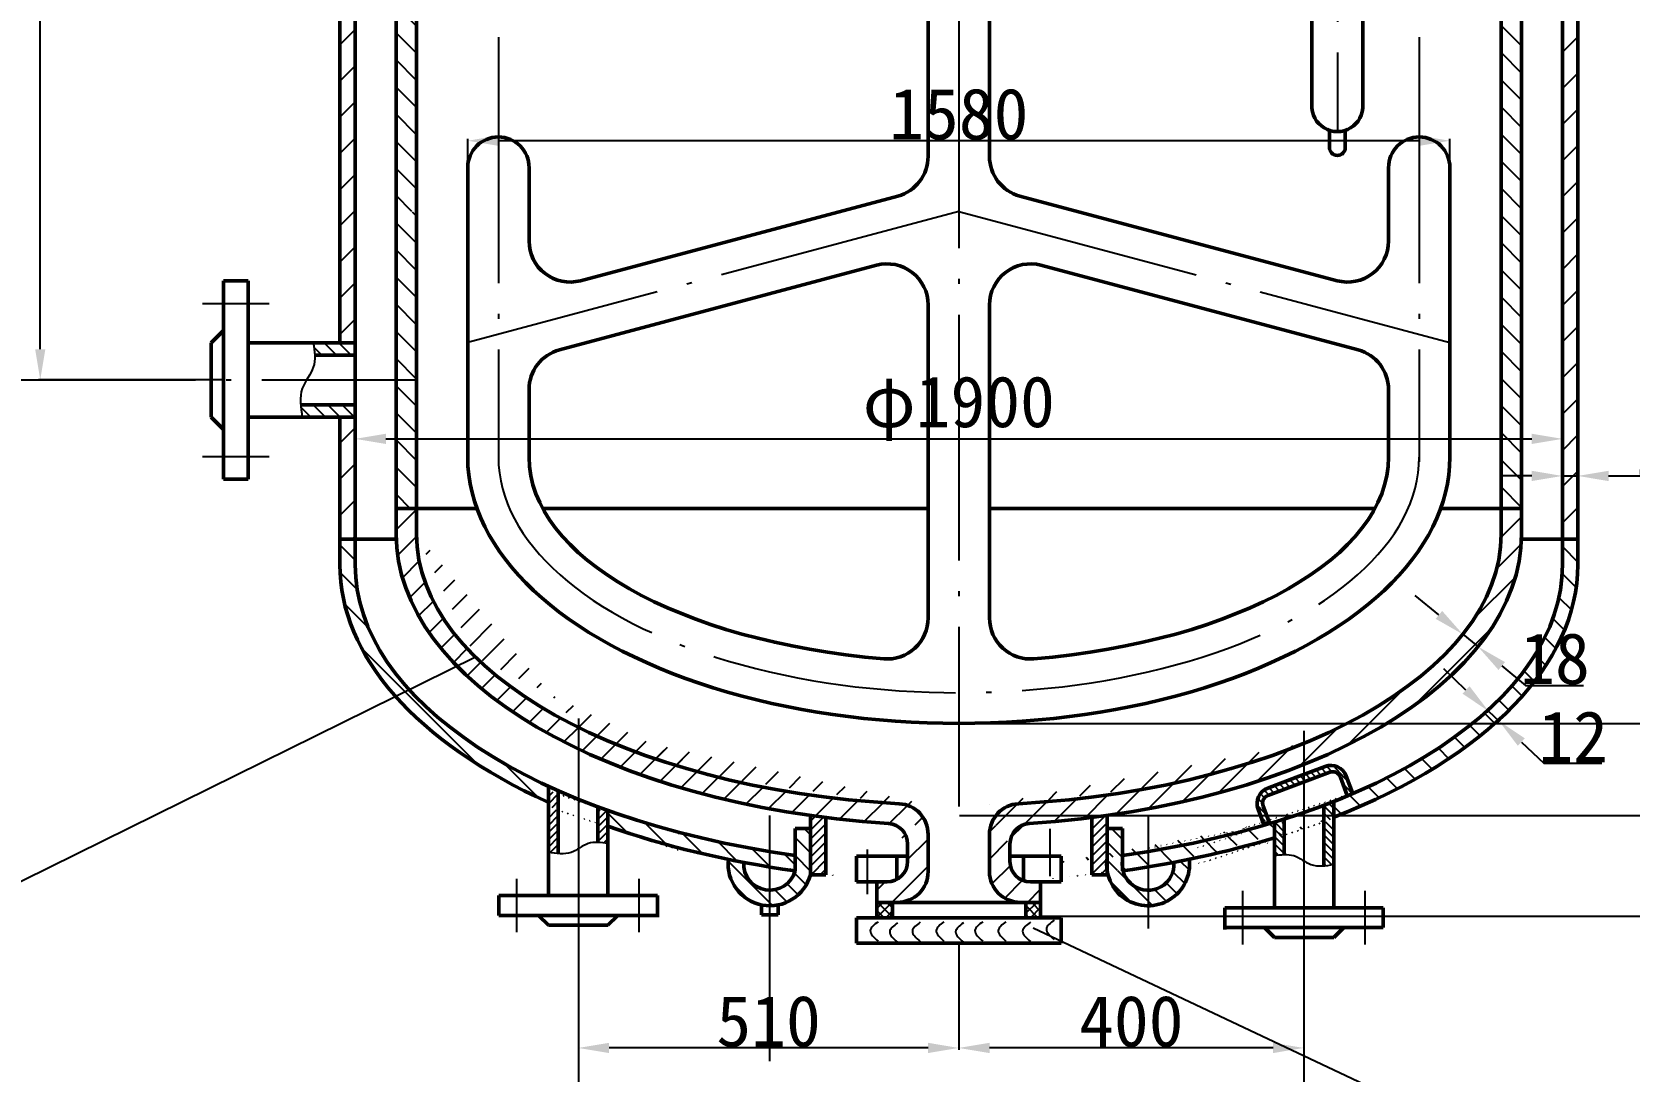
# Model space of a CAD drawing. Extents: x 388 to 3687, y 0 to 977.
# Drawn here: x 2668.6 to 2824.7, y 477.1 to 578.6 of the extents above; entities that cross this region are included whole.
import ezdxf

# ---------------------------------------------------------------- set-up
doc = ezdxf.new("R2010")
doc.units = 0
doc.header["$MEASUREMENT"] = 0
doc.linetypes.add('ACAD_ISO04W100', pattern=[30.5, 24, -3, 0.5, -3])
doc.layers.get('0').update_dxf_attribs({"linetype": 'CONTINUOUS'})
doc.layers.get('DEFPOINTS').update_dxf_attribs({"linetype": 'CONTINUOUS'})
doc.layers.add('2', color=6, linetype='ACAD_ISO04W100')
doc.layers.add('图层1', color=1, linetype='CONTINUOUS', lineweight=50)
doc.styles.get("Standard").update_dxf_attribs({"font": 'SIMFANG.TTF'})
doc.dimstyles.get("Standard").update_dxf_attribs({"dimtxt": 0.18, "dimasz": 0.18, "dimexe": 0.18, "dimexo": 0.0625, "dimgap": 0.09, "dimtad": 0, "dimtih": 1, "dimtoh": 1, "dimdec": 4, "dimzin": 0, "dimdsep": 46, "dimtxsty": 'Standard', "dimcen": 0.09, "dimadec": 0, "dimazin": 0, "dimtfac": 1, "dimtdec": 4, "dimtofl": 0, "dimtmove": 0, "dimatfit": 3, "dimfxl": 0, "dimtolj": 1, "dimtzin": 0, "dimarcsym": 0})
pattern_1 = [(45, (0, -29), (-0.44194174, 0.44194174), [])]
pattern_2 = [(135, (0, -29), (-0.8838835, -0.8838835), [])]
pattern_3 = [(45, (0, -29), (-1.3258252, 1.3258252), [])]
pattern_4 = [(135, (0, -29), (-1.3258252, -1.3258252), [])]

# ---------------------------------------------------------------- blocks, each defined once
blk = doc.blocks.new('*D16')
at = {"color": 0, "linetype": 'ByBlock'}
for p, q in [((2831.01, 511.1), (2831.01, 516.09)), ((2831.01, 516.09), (2847.99, 516.09)), ((2759.25, 511.1), (2831.19, 511.1)), ((2831.01, 505.12), (2831.01, 508.1)), ((2759.25, 502.12), (2831.19, 502.12))]:
    blk.add_line(p, q, dxfattribs=at)
for points in [[(2830.51, 508.1), (2831.51, 508.1), (2831.01, 511.1)], [(2830.51, 505.12), (2831.51, 505.12), (2831.01, 502.12)]]:
    blk.add_solid(points, dxfattribs=at)
at = {"layer": 'DEFPOINTS', "color": 0, "linetype": 'ByBlock'}
for p in [(2759.19, 511.1), (2759.19, 502.12), (2831.01, 502.12)]:
    blk.add_point(p, dxfattribs=at)
at = {"color": 0, "linetype": 'ByBlock', "insert": (2839.55, 518.68), "char_height": 5, "attachment_point": 5}
blk.add_mtext('\\A1;～130', dxfattribs=at)
blk = doc.blocks.new('*D17')
at = {"color": 0, "linetype": 'ByBlock'}
for p, q in [((2816.75, 651.1), (2857.36, 651.1)), ((2857.18, 505.1), (2857.18, 648.1)), ((2759.31, 502.1), (2857.36, 502.1))]:
    blk.add_line(p, q, dxfattribs=at)
for points in [[(2856.68, 648.1), (2857.68, 648.1), (2857.18, 651.1)], [(2856.68, 505.1), (2857.68, 505.1), (2857.18, 502.1)]]:
    blk.add_solid(points, dxfattribs=at)
at = {"layer": 'DEFPOINTS', "color": 0, "linetype": 'ByBlock'}
for p in [(2816.69, 651.1), (2857.18, 651.1), (2759.25, 502.1)]:
    blk.add_point(p, dxfattribs=at)
at = {"color": 0, "linetype": 'ByBlock', "insert": (2854.59, 576.6), "char_height": 5, "attachment_point": 5, "rotation": 90}
blk.add_mtext('\\A1;2410', dxfattribs=at)
blk = doc.blocks.new('*D18')
at = {"color": 0, "linetype": 'ByBlock'}
for p, q in [((2759.25, 785.22), (2869.48, 785.22)), ((2869.3, 495.28), (2869.3, 782.22)), ((2767.25, 492.28), (2869.48, 492.28))]:
    blk.add_line(p, q, dxfattribs=at)
for points in [[(2868.8, 782.22), (2869.8, 782.22), (2869.3, 785.22)], [(2868.8, 495.28), (2869.8, 495.28), (2869.3, 492.28)]]:
    blk.add_solid(points, dxfattribs=at)
at = {"layer": 'DEFPOINTS', "color": 0, "linetype": 'ByBlock'}
for p in [(2759.19, 785.22), (2869.3, 785.22), (2767.19, 492.28)]:
    blk.add_point(p, dxfattribs=at)
at = {"color": 0, "linetype": 'ByBlock', "insert": (2866.71, 655.73), "char_height": 5, "attachment_point": 5, "rotation": 90}
blk.add_mtext('\\A1;～4665', dxfattribs=at)
blk = doc.blocks.new('*D19')
at = {"color": 0, "linetype": 'ByBlock'}
for p, q in [((2759.19, 518.56), (2759.19, 508.22)), ((2792.91, 519.13), (2792.91, 508.22)), ((2789.91, 508.4), (2762.19, 508.4))]:
    blk.add_line(p, q, dxfattribs=at)
for points in [[(2762.19, 508.9), (2762.19, 507.9), (2759.19, 508.4)], [(2789.91, 508.9), (2789.91, 507.9), (2792.91, 508.4)]]:
    blk.add_solid(points, dxfattribs=at)
at = {"layer": 'DEFPOINTS', "color": 0, "linetype": 'ByBlock'}
for p in [(2759.19, 518.62), (2792.91, 519.19), (2759.19, 508.4)]:
    blk.add_point(p, dxfattribs=at)
at = {"color": 0, "linetype": 'ByBlock', "insert": (2776.05, 510.99), "char_height": 5, "attachment_point": 5}
blk.add_mtext('\\A1;400', dxfattribs=at)
blk = doc.blocks.new('*D20')
at = {"color": 0, "linetype": 'ByBlock'}
for p, q in [((2722.01, 520.32), (2722.01, 508.22)), ((2759.19, 518.5), (2759.19, 508.22)), ((2756.19, 508.4), (2725.01, 508.4))]:
    blk.add_line(p, q, dxfattribs=at)
for points in [[(2725.01, 508.9), (2725.01, 507.9), (2722.01, 508.4)], [(2756.19, 508.9), (2756.19, 507.9), (2759.19, 508.4)]]:
    blk.add_solid(points, dxfattribs=at)
at = {"layer": 'DEFPOINTS', "color": 0, "linetype": 'ByBlock'}
for p in [(2722.01, 520.38), (2759.19, 518.56), (2722.01, 508.4)]:
    blk.add_point(p, dxfattribs=at)
at = {"color": 0, "linetype": 'ByBlock', "insert": (2740.6, 510.99), "char_height": 5, "attachment_point": 5}
blk.add_mtext('\\A1;510', dxfattribs=at)
blk = doc.blocks.new('*D26')
at = {"color": 0, "linetype": 'ByBlock'}
for p, q in [((2711.19, 594.44), (2711.19, 597.19)), ((2804.19, 597.01), (2714.19, 597.01)), ((2807.19, 594.44), (2807.19, 597.19))]:
    blk.add_line(p, q, dxfattribs=at)
for points in [[(2714.19, 597.51), (2714.19, 596.51), (2711.19, 597.01)], [(2804.19, 597.51), (2804.19, 596.51), (2807.19, 597.01)]]:
    blk.add_solid(points, dxfattribs=at)
at = {"layer": 'DEFPOINTS', "color": 0, "linetype": 'ByBlock'}
for p in [(2711.19, 597.01), (2711.19, 594.38), (2807.19, 594.38)]:
    blk.add_point(p, dxfattribs=at)
at = {"color": 0, "linetype": 'ByBlock', "insert": (2759.19, 599.6), "char_height": 5, "attachment_point": 5}
blk.add_mtext('\\A1;1580', dxfattribs=at)
blk = doc.blocks.new('*D27')
at = {"color": 0, "linetype": 'ByBlock'}
for p, q in [((2700.19, 558.16), (2700.19, 568.07)), ((2703.19, 567.89), (2815.19, 567.89)), ((2818.19, 558.16), (2818.19, 568.07))]:
    blk.add_line(p, q, dxfattribs=at)
for points in [[(2703.19, 568.39), (2703.19, 567.39), (2700.19, 567.89)], [(2815.19, 568.39), (2815.19, 567.39), (2818.19, 567.89)]]:
    blk.add_solid(points, dxfattribs=at)
at = {"layer": 'DEFPOINTS', "color": 0, "linetype": 'ByBlock'}
for p in [(2818.19, 567.89), (2700.19, 558.1), (2818.19, 558.1)]:
    blk.add_point(p, dxfattribs=at)
at = {"color": 0, "linetype": 'ByBlock', "insert": (2759.19, 570.85), "char_height": 5, "attachment_point": 5}
blk.add_mtext('\\A1;φ1900', dxfattribs=at)
blk = doc.blocks.new('*D28')
at = {"color": 0, "linetype": 'ByBlock'}
for p, q in [((2815.19, 564.27), (2812.19, 564.27)), ((2818.19, 558.16), (2818.19, 564.45)), ((2818.19, 564.27), (2819.69, 564.27)), ((2819.69, 558.16), (2819.69, 564.45)), ((2822.69, 564.27), (2831.68, 564.27))]:
    blk.add_line(p, q, dxfattribs=at)
for points in [[(2815.19, 564.77), (2815.19, 563.77), (2818.19, 564.27)], [(2822.69, 564.77), (2822.69, 563.77), (2819.69, 564.27)]]:
    blk.add_solid(points, dxfattribs=at)
at = {"layer": 'DEFPOINTS', "color": 0, "linetype": 'ByBlock'}
for p in [(2819.69, 564.27), (2818.19, 558.1), (2819.69, 558.1)]:
    blk.add_point(p, dxfattribs=at)
at = {"color": 0, "linetype": 'ByBlock', "insert": (2828.69, 566.86), "char_height": 5, "attachment_point": 5}
blk.add_mtext('\\A1;10', dxfattribs=at)
blk = doc.blocks.new('*D30')
at = {"color": 0, "linetype": 'ByBlock'}
for p, q in [((2806.12, 550.7), (2803.79, 552.59)), ((2808.42, 548.79), (2808.56, 548.95)), ((2808.44, 548.81), (2809.93, 547.6)), ((2809.91, 547.58), (2810.04, 547.74)), ((2812.26, 545.71), (2814.58, 543.81)), ((2814.58, 543.81), (2820.24, 543.81))]:
    blk.add_line(p, q, dxfattribs=at)
for points in [[(2806.43, 551.09), (2805.8, 550.31), (2808.44, 548.81)], [(2812.57, 546.09), (2811.94, 545.32), (2809.93, 547.6)]]:
    blk.add_solid(points, dxfattribs=at)
at = {"layer": 'DEFPOINTS', "color": 0, "linetype": 'ByBlock'}
for p in [(2808.38, 548.74), (2809.87, 547.53), (2809.93, 547.6)]:
    blk.add_point(p, dxfattribs=at)
at = {"color": 0, "linetype": 'ByBlock', "insert": (2817.46, 546.4), "char_height": 5, "attachment_point": 5}
blk.add_mtext('\\A1;18', dxfattribs=at)
blk = doc.blocks.new('*D31')
at = {"color": 0, "linetype": 'ByBlock'}
for p, q in [((2808.76, 543.36), (2806.58, 545.42)), ((2812.6, 543.06), (2810.82, 541.18)), ((2813.64, 542.08), (2811.86, 540.2)), ((2810.95, 541.31), (2811.99, 540.33)), ((2814.17, 538.27), (2816.36, 536.22)), ((2816.36, 536.22), (2822.04, 536.22))]:
    blk.add_line(p, q, dxfattribs=at)
for points in [[(2809.11, 543.73), (2808.42, 543), (2810.95, 541.31)], [(2814.51, 538.64), (2813.83, 537.91), (2811.99, 540.33)]]:
    blk.add_solid(points, dxfattribs=at)
at = {"layer": 'DEFPOINTS', "color": 0, "linetype": 'ByBlock'}
for p in [(2812.64, 543.1), (2813.68, 542.12), (2811.99, 540.33)]:
    blk.add_point(p, dxfattribs=at)
at = {"color": 0, "linetype": 'ByBlock', "insert": (2819.24, 538.81), "char_height": 5, "attachment_point": 5}
blk.add_mtext('\\A1;12', dxfattribs=at)
blk = doc.blocks.new('*D33')
at = {"color": 0, "linetype": 'ByBlock'}
for p, q in [((2701, 651.1), (2669.23, 651.1)), ((2669.41, 547.65), (2669.41, 648.1)), ((2687.26, 544.65), (2669.23, 544.65))]:
    blk.add_line(p, q, dxfattribs=at)
for points in [[(2668.91, 648.1), (2669.91, 648.1), (2669.41, 651.1)], [(2668.91, 547.65), (2669.91, 547.65), (2669.41, 544.65)]]:
    blk.add_solid(points, dxfattribs=at)
at = {"layer": 'DEFPOINTS', "color": 0, "linetype": 'ByBlock'}
for p in [(2669.41, 651.1), (2701.06, 651.1), (2687.32, 544.65)]:
    blk.add_point(p, dxfattribs=at)
at = {"color": 0, "linetype": 'ByBlock', "insert": (2666.82, 597.87), "char_height": 5, "attachment_point": 5, "rotation": 90}
blk.add_mtext('\\A1;1700', dxfattribs=at)

msp = doc.modelspace()

# ---------------------------------------------------------------- hatches: boundary and pattern name
h = msp.add_hatch()
h.set_pattern_fill('ANSI31', color=256, scale=15, angle=90, style=0)
h.paths.add_polyline_path([(2706.18964, 621.31661), (2704.18964, 620.94769), (2704.18964, 561.0958), (2706.18964, 561.0958)])
h = msp.add_hatch()
h.set_pattern_fill('ANSI31', color=256, scale=20, style=0)
h.paths.add_polyline_path([(2700.18964, 620.20983), (2698.68964, 619.93314), (2698.68964, 593.81468), (2700.18964, 593.81468)])
h.paths.add_polyline_path([(2700.18964, 586.50655), (2700.1391, 586.55708), (2698.68964, 586.55708), (2698.68964, 548.27534), (2700.18964, 548.27534)])
h = msp.add_hatch()
h.set_pattern_fill('ANSI31', color=256, scale=15, angle=90, style=0)
h.paths.add_polyline_path([(2814.18964, 606.18979), (2812.18964, 606.18979), (2812.18964, 561.0958), (2814.18964, 561.0958)])
h = msp.add_hatch()
h.set_pattern_fill('ANSI31', color=256, scale=20, style=0)
h.paths.add_polyline_path([(2819.68964, 606.18979), (2818.18964, 606.18979), (2818.18964, 558.0958), (2819.68964, 558.0958)])
h = msp.add_hatch()
h.set_pattern_fill('ANSI31', color=256, scale=15, angle=90, style=0)
h.paths.add_polyline_path([(2706.18964, 561.04466), (2704.18964, 561.04466), (2704.18964, 544.64654), (2706.18964, 544.64654)])
h = msp.add_hatch()
h.set_pattern_fill('ANSI31', color=256, scale=15, angle=90, style=0)
h.paths.add_polyline_path([(2814.18964, 561.39031), (2812.18964, 561.39031), (2812.18964, 532.0958), (2814.18964, 532.0958)])
h = msp.add_hatch()
h.set_pattern_fill('ANSI31', color=256, scale=20, style=0)
h.paths.add_polyline_path([(2819.68964, 558.68589), (2818.18964, 558.68589), (2818.18964, 529.0958), (2819.68964, 529.0958)])
h = msp.add_hatch()
h.set_pattern_fill('ANSI31', color=256, scale=15, angle=90, style=0)
h.paths.add_polyline_path([(2706.18964, 544.64654), (2704.18964, 544.64654), (2704.18964, 532.0958), (2706.18964, 532.0958)])
h = msp.add_hatch()
h.set_pattern_fill('ANSI31', color=256, scale=20, style=0)
h.paths.add_polyline_path([(2698.68964, 529.0958), (2700.18964, 529.0958), (2700.18964, 540.96721), (2700.1391, 541.01774), (2698.68964, 541.01774)])
h = msp.add_hatch()
h.set_pattern_fill('ANSI31', color=256, scale=15, style=0)
h.set_pattern_definition(pattern_3)
edge = h.paths.add_edge_path()
edge.add_ellipse((2759.18964, 529.5958), major_axis=(-53, 0), ratio=0.5, start_angle=26.9532334, end_angle=45.4472257, ccw=False)
edge.add_line((2711.94667, 517.58433), (2710.14678, 516.69528))
edge.add_ellipse((2759.18964, 529.5958), major_axis=(-55, 0), ratio=0.518181818, start_angle=26.9138381, end_angle=47.4639126)
edge.add_line((2722.00664, 508.59553), (2722.00664, 510.71178))
edge = h.paths.add_edge_path()
edge.add_line((2706.18964, 532.0958), (2704.18964, 532.0958))
edge.add_line((2704.18964, 532.0958), (2704.18964, 529.5958))
edge.add_ellipse((2759.18964, 529.5958), major_axis=(-55, 0), ratio=0.518181818, start_angle=0, end_angle=26.9138381)
edge.add_line((2710.14678, 516.69528), (2711.94667, 517.58433))
edge.add_ellipse((2759.18964, 529.5958), major_axis=(-53, 0), ratio=0.5, start_angle=0, end_angle=26.9532334, ccw=False)
edge.add_line((2706.18964, 529.5958), (2706.18964, 532.0958))
h = msp.add_hatch()
h.set_pattern_fill('ANSI31', color=256, scale=15, style=0)
h.set_pattern_definition(pattern_3)
edge = h.paths.add_edge_path()
edge.add_ellipse((2759.18964, 529.5958), major_axis=(-55, 0), ratio=0.518181818, start_angle=127.8167302, end_angle=180)
edge.add_line((2814.18964, 529.5958), (2814.18964, 532.0958))
edge.add_line((2814.18964, 532.0958), (2812.18964, 532.0958))
edge.add_line((2812.18964, 532.0958), (2812.18964, 529.5958))
edge.add_ellipse((2759.18964, 529.5958), major_axis=(-53, 0), ratio=0.5, start_angle=129.5146148, end_angle=180, ccw=False)
edge.add_line((2792.91221, 509.15205), (2792.91221, 507.08149))
h = msp.add_hatch()
h.set_pattern_fill('ANSI31', color=256, scale=15, angle=90, style=0)
h.set_pattern_definition(pattern_4)
edge = h.paths.add_edge_path()
edge.add_line((2819.68964, 526.5958), (2819.68964, 529.0958))
edge.add_line((2819.68964, 529.0958), (2818.18964, 529.0958))
edge.add_line((2818.18964, 529.0958), (2818.18964, 526.5958))
edge.add_ellipse((2759.18964, 526.5958), major_axis=(-59, 0), ratio=0.5, start_angle=128.4023394, end_angle=180, ccw=False)
edge.add_line((2795.83924, 503.4776), (2795.83924, 501.93117))
edge.add_ellipse((2759.18964, 526.5958), major_axis=(-60.5, 0), ratio=0.512396694, start_angle=127.2848921, end_angle=180)
edge = h.paths.add_edge_path()
edge.add_ellipse((2759.18964, 526.5958), major_axis=(-59, 0), ratio=0.5, start_angle=120.9984457, end_angle=121.5183521, ccw=False)
edge.add_ellipse((2759.18964, 526.5958), major_axis=(-59, 0), ratio=0.5, start_angle=120.3758911, end_angle=120.9984457, ccw=False)
edge.add_ellipse((2759.18964, 526.5958), major_axis=(-59, 0), ratio=0.5, start_angle=108.2738633, end_angle=120.3758911, ccw=False)
edge.add_line((2777.68964, 498.58353), (2777.68964, 497.08069))
edge.add_ellipse((2759.18964, 526.5958), major_axis=(-60.5, 0), ratio=0.512396694, start_angle=107.8054051, end_angle=110.3383031)
edge.add_ellipse((2759.18964, 526.5958), major_axis=(-60.5, 0), ratio=0.512396694, start_angle=110.3383031, end_angle=111.8549184)
edge.add_ellipse((2759.18964, 526.5958), major_axis=(-60.5, 0), ratio=0.512396694, start_angle=111.8549184, end_angle=120.6511989)
edge.add_line((2790.03316, 499.92691), (2790.03316, 501.44786))
h.paths.add_polyline_path([(2813.42483, 521.15233), (2821.51943, 521.15233), (2821.51943, 513.65233), (2813.42483, 513.65233)], flags=25)
h = msp.add_hatch()
h.set_pattern_fill('ANSI31', color=256, scale=15, style=0)
h.set_pattern_definition(pattern_3)
edge = h.paths.add_edge_path()
edge.add_arc((2753.18964, 500.26144), 3, 0, 86.830457)
edge.add_ellipse((2759.18964, 529.5958), major_axis=(-53, 0), ratio=0.5, start_angle=45.4472257, end_angle=83.6801949, ccw=False)
edge.add_line((2722.00664, 510.71178), (2722.00664, 508.59553))
edge.add_ellipse((2759.18964, 529.5958), major_axis=(-55, 0), ratio=0.518181818, start_angle=47.4639126, end_angle=82.8246963)
edge.add_arc((2752.18964, 499.32324), 2, 0, 86.2676165, ccw=False)
edge.add_line((2754.18964, 499.32324), (2754.18964, 497.62016))
edge.add_arc((2752.18964, 497.62016), 2, -90, 0, ccw=False)
edge.add_line((2752.18964, 495.62016), (2751.18964, 495.62016))
edge.add_line((2751.18964, 495.62016), (2751.18964, 493.62016))
edge.add_line((2751.18964, 493.62016), (2753.18964, 493.62016))
edge.add_arc((2753.18964, 496.62016), 3, 270, 360)
edge.add_line((2756.18964, 496.62016), (2756.18964, 500.26144))
edge = h.paths.add_edge_path()
edge.add_arc((2766.18964, 499.32324), 2, 93.7323835, 180, ccw=False)
edge.add_ellipse((2759.18964, 529.5958), major_axis=(-55, 0), ratio=0.518181818, start_angle=97.1753037, end_angle=127.8167302)
edge.add_line((2792.91221, 507.08149), (2792.91221, 509.15205))
edge.add_ellipse((2759.18964, 529.5958), major_axis=(-53, 0), ratio=0.5, start_angle=96.3198051, end_angle=129.5146148, ccw=False)
edge.add_arc((2765.18964, 500.26144), 3, 93.169543, 180)
edge.add_line((2762.18964, 500.26144), (2762.18964, 496.62016))
edge.add_arc((2765.18964, 496.62016), 3, 180, 270)
edge.add_line((2765.18964, 493.62016), (2767.18964, 493.62016))
edge.add_line((2767.18964, 493.62016), (2767.18964, 495.62016))
edge.add_line((2767.18964, 495.62016), (2766.18964, 495.62016))
edge.add_arc((2766.18964, 497.62016), 2, 180, 270, ccw=False)
edge.add_line((2764.18964, 497.62016), (2764.18964, 499.32324))
h = msp.add_hatch()
h.set_pattern_fill('ANSI31', color=256, scale=4.032, angle=-1.9894803, style=0)
h.set_pattern_definition([(133.01052, (3396.6525, 91.1614), (0.36853915, 0.34379484), [])])
edge = h.paths.add_edge_path()
edge.add_line((2792.18009, 505.83836), (2793.24653, 506.23904))
edge.add_line((2793.24653, 506.23904), (2793.22061, 505.49298))
edge.add_line((2793.22061, 505.49298), (2792.42252, 505.19313))
edge.add_line((2792.42252, 505.19313), (2789.40375, 504.05893))
edge.add_arc((2789.68736, 503.30405), 0.8064, 110.5919176, 200.5919176)
edge.add_line((2788.93249, 503.02043), (2789.58875, 501.27373))
edge.add_ellipse((2763.6892, 521.00886), major_axis=(47.14596, -1.63771), ratio=0.482905983, start_angle=303.4772002, end_angle=304.2780372, ccw=False)
edge.add_line((2789.03549, 501.11535), (2788.43672, 502.70905))
edge.add_arc((2789.94647, 503.27629), 1.6128, -249.4080824, -159.4080824, ccw=False)
edge.add_line((2789.37924, 504.78604), (2792.18009, 505.83836))
edge = h.paths.add_edge_path()
edge.add_arc((2795.54818, 505.38093), 1.6128, 20.5919176, 110.5919176, ccw=False)
edge.add_line((2797.05794, 505.94816), (2797.67516, 504.30537))
edge.add_ellipse((2763.6892, 521.00886), major_axis=(47.14596, -1.63771), ratio=0.482905983, start_angle=316.1726573, end_angle=317.078739, ccw=False)
edge.add_line((2797.15404, 504.06145), (2796.47978, 505.85606))
edge.add_arc((2795.7249, 505.57244), 0.8064, 20.5919176, 110.5919176)
edge.add_line((2795.44129, 506.32732), (2793.22061, 505.49298))
edge.add_line((2793.22061, 505.49298), (2793.24653, 506.23904))
edge.add_line((2793.24653, 506.23904), (2794.98094, 506.89068))
h = msp.add_hatch()
h.set_pattern_fill('ANSI31', color=256, scale=4.032, style=0)
h.set_pattern_definition([(45, (2104.55456, 113.2501), (-0.35638182, 0.35638182), [])])
edge = h.paths.add_edge_path()
edge.add_ellipse((2752.05891, 520.86449), major_axis=(-47.1744, 0), ratio=0.482905983, start_angle=45.6457184, end_angle=47.2672063, ccw=False)
edge.add_line((2719.07961, 504.57552), (2719.07961, 503.01544))
edge.add_ellipse((2752.05891, 520.86449), major_axis=(-48.384, 0), ratio=0.504166667, start_angle=47.029972, end_angle=48.5767889)
edge.add_line((2720.04729, 502.57312), (2720.04729, 504.13139))
h = msp.add_hatch()
h.set_pattern_fill('ANSI31', color=256, scale=4.032, style=0)
h.set_pattern_definition([(45, (2497.43456, 224.6149), (-0.3563818, 0.3563818), [])])
edge = h.paths.add_edge_path()
edge.add_line((2720.04729, 502.64161), (2719.07961, 502.64161))
edge.add_line((2719.07961, 502.64161), (2719.07961, 498.50594))
edge.add_spline(control_points=[(2719.07961, 498.50594), (2719.40439, 498.45435), (2719.72916, 498.40275), (2720.04729, 498.37845)], knot_values=[6.298798751, 6.298798751, 6.298798751, 6.298798751, 7.460284372, 7.460284372, 7.460284372, 7.460284372], degree=3, periodic=0)
edge.add_line((2720.04729, 498.37845), (2720.04729, 502.64161))
edge = h.paths.add_edge_path()
edge.add_line((2724.88569, 502.64161), (2723.91801, 502.64161))
edge.add_line((2723.91801, 502.64161), (2723.91801, 499.47537))
edge.add_spline(control_points=[(2723.91801, 499.47537), (2724.23497, 499.46244), (2724.56033, 499.41499), (2724.88569, 499.36754)], knot_values=[0, 0, 0, 0, 1.167423813, 1.167423813, 1.167423813, 1.167423813], degree=3, periodic=0)
edge.add_line((2724.88569, 499.36754), (2724.88569, 502.64161))
h = msp.add_hatch()
h.set_pattern_fill('ANSI31', color=256, scale=4.032, style=0)
h.set_pattern_definition([(135, (3410.3643, 112.06363), (0.35638182, 0.35638182), [])])
edge = h.paths.add_edge_path()
edge.add_ellipse((2762.85995, 519.67802), major_axis=(47.1744, 0), ratio=0.482905983, start_angle=312.7327937, end_angle=314.3542816)
edge.add_line((2795.83924, 503.38905), (2795.83924, 501.82897))
edge.add_ellipse((2762.85995, 519.67802), major_axis=(48.384, 0), ratio=0.504166667, start_angle=311.4232111, end_angle=312.970028, ccw=False)
edge.add_line((2794.87156, 501.38665), (2794.87156, 502.94492))
h = msp.add_hatch()
h.set_pattern_fill('ANSI31', color=256, scale=5, style=0)
h.set_pattern_definition(pattern_1)
edge = h.paths.add_edge_path()
edge.add_arc((2740.68964, 497.33867), 4.05074, -9.0782526, 9.0782526, ccw=False)
edge.add_line((2744.68964, 496.69953), (2744.68964, 496.31992))
edge.add_line((2744.68964, 496.31992), (2746.18964, 496.31992))
edge.add_line((2746.18964, 496.31992), (2746.18964, 501.90336))
edge.add_ellipse((2759.18964, 529.5958), major_axis=(-55, 0), ratio=0.518181818, start_angle=74.714059, end_angle=76.3279819, ccw=False)
edge.add_line((2744.68964, 502.10407), (2744.68964, 497.97781))
edge = h.paths.add_edge_path()
edge.add_ellipse((2759.18964, 529.5958), major_axis=(-55, 0), ratio=0.518181818, start_angle=103.6720181, end_angle=105.285941, ccw=False)
edge.add_line((2772.18964, 501.90336), (2772.18964, 496.31992))
edge.add_line((2772.18964, 496.31992), (2773.68964, 496.31992))
edge.add_line((2773.68964, 496.31992), (2773.68964, 496.69953))
edge.add_arc((2777.68964, 497.33867), 4.05074, 170.9217474, 189.0782526, ccw=False)
edge.add_line((2773.68964, 497.97781), (2773.68964, 502.10407))
h = msp.add_hatch()
h.set_pattern_fill('ANSI31', color=256, scale=4.032, style=0)
h.set_pattern_definition([(135, (3017.4843, 223.42845), (0.3563818, 0.3563818), [])])
edge = h.paths.add_edge_path()
edge.add_line((2794.87156, 501.45514), (2795.83924, 501.45514))
edge.add_line((2795.83924, 501.45514), (2795.83924, 497.31947))
edge.add_spline(control_points=[(2795.83924, 497.31947), (2795.51447, 497.26788), (2795.18969, 497.21628), (2794.87156, 497.19198)], knot_values=[6.298798751, 6.298798751, 6.298798751, 6.298798751, 7.460284372, 7.460284372, 7.460284372, 7.460284372], degree=3, periodic=0)
edge.add_line((2794.87156, 497.19198), (2794.87156, 501.45514))
edge = h.paths.add_edge_path()
edge.add_line((2790.03316, 501.45514), (2791.00084, 501.45514))
edge.add_line((2791.00084, 501.45514), (2791.00084, 498.2889))
edge.add_spline(control_points=[(2791.00084, 498.2889), (2790.68389, 498.27597), (2790.35853, 498.22852), (2790.03316, 498.18107)], knot_values=[0, 0, 0, 0, 1.167423813, 1.167423813, 1.167423813, 1.167423813], degree=3, periodic=0)
edge.add_line((2790.03316, 498.18107), (2790.03316, 501.45514))
h = msp.add_hatch()
h.set_pattern_fill('ANSI31', color=256, scale=10, angle=90, style=0)
h.set_pattern_definition(pattern_2)
edge = h.paths.add_edge_path()
edge.add_ellipse((2759.18964, 526.5958), major_axis=(-60.5, 0), ratio=0.512396694, start_angle=68.1450816, end_angle=69.6616969, ccw=False)
edge.add_arc((2740.73687, 497.38137), 4.0928, 173.7942763, 269.3387681)
edge.add_line((2740.68964, 493.28884), (2740.68964, 494.80529))
edge.add_arc((2740.71735, 497.36557), 2.56043, 176.3529388, 269.3798552, ccw=False)
edge = h.paths.add_edge_path()
edge.add_line((2777.68964, 494.80402), (2777.68964, 493.28793))
edge.add_arc((2777.68964, 497.33867), 4.05074, 270, 366.8783082)
edge.add_ellipse((2759.18964, 526.5958), major_axis=(-60.5, 0), ratio=0.512396694, start_angle=110.3383031, end_angle=111.8549184, ccw=False)
edge.add_arc((2777.68964, 497.33867), 2.53465, -90, 4.2938328, ccw=False)
edge = h.paths.add_edge_path()
edge.add_ellipse((2759.18964, 526.5958), major_axis=(-60.5, 0), ratio=0.512396694, start_angle=105.3350353, end_angle=105.3798132, ccw=False)
edge.add_line((2775.18964, 496.69953), (2775.18964, 496.921))
edge.add_arc((2777.68964, 497.33867), 2.53465, 170.5153077, 189.4846923, ccw=False)
edge.add_line((2775.18964, 497.75634), (2775.18964, 500.84388))
edge.add_line((2775.18964, 500.84388), (2773.68964, 500.84388))
edge.add_line((2773.68964, 500.84388), (2773.68964, 496.69953))
edge.add_arc((2777.68964, 497.33867), 4.05074, 189.0782526, 270)
edge.add_line((2777.68964, 493.28793), (2777.68964, 494.80402))
edge.add_arc((2777.68964, 497.33867), 2.53465, 194.4556874, 270, ccw=False)
h = msp.add_hatch()
h.set_pattern_fill('ANSI31', color=256, scale=10, angle=90, style=0)
h.set_pattern_definition(pattern_2)
h.paths.add_polyline_path([(2743.18964, 496.69953, -0.342095996), (2740.68964, 494.80529), (2740.68964, 493.28884, 0.342523328), (2744.68964, 496.31992), (2744.68964, 500.84388), (2743.18964, 500.84388)])
h = msp.add_hatch()
h.set_pattern_fill('ANSI31', color=256, scale=15, angle=90, style=0)
h.set_pattern_definition(pattern_4)
edge = h.paths.add_edge_path()
edge.add_ellipse((2759.18964, 526.5958), major_axis=(-59, 0), ratio=0.5, start_angle=105.7348792, end_angle=108.2738633, ccw=False)
edge.add_line((2775.18964, 498.20126), (2775.18964, 496.921))
edge.add_arc((2777.68964, 497.33867), 2.53465, 189.4846923, 194.4555768)
edge.add_ellipse((2759.18964, 526.5958), major_axis=(-60.5, 0), ratio=0.512396694, start_angle=105.3798132, end_angle=107.8054051)
edge.add_line((2777.68964, 497.08069), (2777.68964, 498.58353))
h = msp.add_hatch()
h.set_pattern_fill('ANSI31', color=256, scale=5, angle=90, style=0)
h.set_pattern_definition([(135, (0, -29), (-0.44194174, -0.44194174), [])])
h.paths.add_polyline_path([(2752.7193, 492.12016), (2752.7193, 493.62016), (2751.18964, 493.62016), (2751.18964, 492.12016)])
h.paths.add_polyline_path([(2765.73145, 492.12016), (2767.18964, 492.12016), (2767.18964, 493.62016), (2765.73145, 493.62016)])
h = msp.add_hatch()
h.set_pattern_fill('ANSI31', color=256, scale=5, style=0)
h.set_pattern_definition(pattern_1)
h.paths.add_polyline_path([(2752.7193, 492.12016), (2752.7193, 493.62016), (2751.18964, 493.62016), (2751.18964, 492.12016)])
h.paths.add_polyline_path([(2765.73145, 493.62016), (2765.73145, 492.12016), (2767.18964, 492.12016), (2767.18964, 493.62016)])

# ---------------------------------------------------------------- linework, layer by layer
for p, q in [((2698.36768, 547.06574), (2697.15808, 548.27534)), ((2699.79321, 547.06574), (2698.58361, 548.27534)), ((2700.18964, 548.09485), (2700.00914, 548.27534)), ((2696.94216, 547.06574), (2696.15722, 547.85068)), ((2695.86252, 541.01774), (2694.88158, 541.99868)), ((2697.28805, 541.01774), (2696.07845, 542.22734)), ((2698.71357, 541.01774), (2697.50397, 542.22734)), ((2700.1391, 541.01774), (2698.9295, 542.22734)), ((2700.18964, 527.03709), (2698.68964, 528.53709)), ((2700.38638, 524.1887), (2698.70628, 525.8688)), ((2701.49224, 520.43119), (2699.15172, 522.7717)), ((2705.0795, 514.19228), (2700.80874, 518.46304)), ((2711.94667, 517.58433), (2632.22338, 478.20486)), ((2712.20655, 507.06522), (2705.0795, 514.19228)), ((2718.06404, 503.85939), (2714.70781, 507.21561)), ((2726.82095, 500.40578), (2724.88569, 502.34104)), ((2730.60399, 499.27439), (2728.4677, 501.41068)), ((2725.56779, 500.79463), (2725.5974, 500.82424)), ((2734.1559, 498.37413), (2732.15508, 500.37495)), ((2737.53139, 497.65029), (2735.63239, 499.54929)), ((2740.68964, 497.14369), (2738.94686, 498.88646)), ((2743.18964, 497.29534), (2742.12892, 498.35606)), ((2789.37792, 499.36668), (2789.34832, 499.39629)), ((2740.76502, 497.06831), (2740.68964, 497.14369)), ((2821.22645, 465.27717), (2766.45595, 491.08327))]:
    msp.add_line(p, q)
for points in [[(2696.09705, 548.27534), (2696.09705, 545.88539), (2695.02005, 543.80606), (2695.02005, 541.01774)], [(2724.88569, 499.36754), (2722.97373, 499.36754), (2721.31027, 498.50594), (2719.07961, 498.50594)], [(2790.03316, 498.18107), (2791.94512, 498.18107), (2793.60859, 497.31947), (2795.83924, 497.31947)], [(2751.29936, 491.72845), (2750.54168, 490.86348), (2751.29936, 489.83634)], [(2757.73953, 491.72845), (2756.98185, 490.86348), (2757.73953, 489.83634)], [(2761.52786, 491.72845), (2760.77019, 490.86348), (2761.52786, 489.83634)], [(2763.80087, 491.72845), (2763.0432, 490.86348), (2763.80087, 489.83634)], [(2768.50925, 491.89063), (2767.75157, 491.02566), (2768.50925, 489.99852)], [(2753.19352, 491.62032), (2752.43584, 490.75536), (2753.19352, 489.72821)], [(2755.41241, 491.67439), (2754.65474, 490.80942), (2755.41241, 489.78228)], [(2759.6337, 491.62032), (2758.87603, 490.75536), (2759.6337, 489.72821)], [(2766.18211, 491.67439), (2765.42444, 490.80942), (2766.18211, 489.78228)]]:
    msp.add_spline(points, degree=3)
at = {"layer": '2'}
for p, q in [((2759.18964, 795.01886), (2759.18964, 502.99422)), ((2796.18964, 729.1179), (2796.18964, 568.90141)), ((2714.18964, 578.11414), (2714.18964, 536.63561)), ((2804.18964, 578.11414), (2804.18964, 536.63561)), ((2759.18964, 561.0958), (2711.18964, 548.2958)), ((2759.18964, 561.0958), (2807.18964, 548.2958)), ((2685.25527, 552.12339), (2691.78906, 552.12339)), ((2660.58288, 544.64654), (2706.18964, 544.64654)), ((2685.25527, 537.1697), (2691.78906, 537.1697)), ((2722.00664, 511.57535), (2722.00664, 472.36822)), ((2792.91221, 510.38888), (2792.91221, 475.57612)), ((2740.68964, 502.10407), (2740.68964, 473.68362)), ((2777.68964, 502.10407), (2777.68964, 491.0518)), ((2768.0764, 500.8035), (2768.0764, 496.16464)), ((2750.23642, 498.78086), (2750.23642, 494.41758)), ((2716.00118, 490.69412), (2716.00118, 495.92115)), ((2727.96413, 490.69412), (2727.96413, 495.92115)), ((2786.95473, 489.50765), (2786.95473, 494.73467)), ((2798.91768, 489.50765), (2798.91768, 494.73467))]:
    msp.add_line(p, q, dxfattribs=at)
msp.add_ellipse((2759.18964, 537.0958), major_axis=(-45, 0), ratio=0.511111111, start_param=0, end_param=3.141592654, dxfattribs=at)
at = {"layer": '图层1'}
for p, q in [((2756.18964, 697.5958), (2756.18964, 566.47375)), ((2762.18964, 697.5958), (2762.18964, 566.47375)), ((2793.68964, 691.21148), (2793.68964, 571.40141)), ((2798.68964, 691.21148), (2798.68964, 571.40141)), ((2704.18964, 647.0958), (2704.18964, 529.5958)), ((2706.18964, 647.0958), (2706.18964, 529.5958)), ((2812.18964, 647.0958), (2812.18964, 529.5958)), ((2814.18964, 647.0958), (2814.18964, 529.0958)), ((2700.18964, 636.40769), (2700.18964, 526.5958)), ((2818.18964, 636.40769), (2818.18964, 555.5958)), ((2818.18964, 636.40769), (2818.18964, 526.5958)), ((2819.68964, 636.20058), (2819.68964, 555.5958)), ((2819.68964, 636.20058), (2819.68964, 526.5958)), ((2698.68964, 586.55708), (2698.68964, 548.27534)), ((2795.41456, 568.96185), (2795.41456, 567.34581)), ((2796.96471, 568.96185), (2796.96471, 567.34581)), ((2711.18964, 565.37869), (2711.18964, 537.0958)), ((2711.18964, 565.37869), (2711.18964, 537.0958)), ((2717.18964, 565.37869), (2717.18964, 558.20709)), ((2801.18964, 565.37869), (2801.18964, 558.20709)), ((2807.18964, 565.37869), (2807.18964, 537.0958)), ((2807.18964, 565.37869), (2807.18964, 537.0958)), ((2753.22029, 562.60881), (2722.22029, 554.34215)), ((2765.15899, 562.60881), (2796.15899, 554.34215)), ((2751.15899, 555.84946), (2720.15899, 547.5828)), ((2767.22029, 555.84946), (2798.22029, 547.5828)), ((2687.32381, 554.32334), (2689.74301, 554.32334)), ((2687.32381, 554.32334), (2687.32381, 534.96974)), ((2689.74301, 554.32334), (2689.74301, 534.96974)), ((2756.18964, 551.98452), (2756.18964, 521.38912)), ((2762.18964, 551.98452), (2762.18964, 521.38912)), ((2686.11421, 548.27534), (2687.32381, 549.48494)), ((2686.11421, 548.27534), (2686.11421, 541.01774)), ((2689.74301, 548.27534), (2700.18964, 548.27534)), ((2700.18964, 548.27534), (2700.18964, 541.01774)), ((2696.23184, 547.06574), (2700.18964, 547.06574)), ((2717.18964, 543.71786), (2717.18964, 537.0958)), ((2801.18964, 543.71786), (2801.18964, 537.0958)), ((2694.86068, 542.22734), (2700.18964, 542.22734)), ((2686.11421, 541.01774), (2687.32381, 539.80814)), ((2689.74301, 541.01774), (2700.18964, 541.01774)), ((2698.68964, 541.01774), (2698.68964, 526.5958)), ((2687.32381, 534.96974), (2689.74301, 534.96974)), ((2704.18964, 532.0958), (2712.08557, 532.0958)), ((2718.52331, 532.0958), (2756.18964, 532.0958)), ((2762.18964, 532.0958), (2799.85596, 532.0958)), ((2806.2937, 532.0958), (2814.18964, 532.0958)), ((2698.68964, 529.0958), (2704.18964, 529.0958)), ((2814.18964, 529.0958), (2819.68964, 529.0958)), ((2789.37924, 504.78604), (2792.18009, 505.83836)), ((2794.98094, 506.89068), (2792.18009, 505.83836)), ((2795.44129, 506.32732), (2792.42252, 505.19313)), ((2797.15404, 504.06145), (2796.47978, 505.85606)), ((2797.67516, 504.30537), (2797.05794, 505.94816)), ((2719.07961, 494.28431), (2719.07961, 504.91807)), ((2720.04729, 498.37845), (2720.04729, 504.47395)), ((2789.40375, 504.05893), (2792.42252, 505.19313)), ((2723.91801, 499.47537), (2723.91801, 502.92336)), ((2724.88569, 494.28431), (2724.88569, 502.64161)), ((2789.03549, 501.11535), (2788.43672, 502.70905)), ((2789.58875, 501.27373), (2788.93249, 503.02043)), ((2794.87156, 497.19198), (2794.87156, 503.10219)), ((2795.83924, 493.09784), (2795.83924, 503.4776)), ((2744.68964, 502.10407), (2744.68964, 496.49931)), ((2744.68964, 502.10407), (2744.68964, 496.31992)), ((2746.18964, 501.90336), (2746.18964, 496.31992)), ((2772.18964, 501.90336), (2772.18964, 496.31992)), ((2773.68964, 502.10407), (2773.68964, 496.49931)), ((2773.68964, 502.10407), (2773.68964, 496.31992)), ((2790.03316, 493.09784), (2790.03316, 501.44786)), ((2791.00084, 498.2889), (2791.00084, 501.75105)), ((2743.18964, 500.84388), (2743.18964, 496.69953)), ((2743.18964, 500.84388), (2744.68964, 500.84388)), ((2756.18964, 500.26144), (2756.18964, 496.62016)), ((2762.18964, 500.26144), (2762.18964, 496.62016)), ((2775.18964, 500.84388), (2773.68964, 500.84388)), ((2775.18964, 500.84388), (2775.18964, 496.69953)), ((2749.18964, 498.12016), (2749.18964, 495.62016)), ((2749.18964, 498.12016), (2754.18964, 498.12016)), ((2753.13202, 498.12016), (2753.13202, 495.79947)), ((2754.18964, 499.32324), (2754.18964, 497.62016)), ((2764.18964, 499.32324), (2764.18964, 497.62016)), ((2764.18964, 498.12016), (2769.18964, 498.12016)), ((2765.51121, 498.12863), (2765.51121, 495.75712)), ((2769.18964, 498.12016), (2769.18964, 495.62016)), ((2746.18964, 496.31992), (2744.68964, 496.31992)), ((2749.18964, 495.62016), (2752.18964, 495.62016)), ((2751.18964, 495.62016), (2751.18964, 492.12016)), ((2766.18964, 495.62016), (2769.18964, 495.62016)), ((2767.18964, 495.62016), (2767.18964, 492.12016)), ((2772.18964, 496.31992), (2773.68964, 496.31992)), ((2714.24121, 492.34895), (2714.24121, 494.28431)), ((2729.72409, 494.28431), (2714.24121, 494.28431)), ((2729.72409, 494.28431), (2729.72409, 492.15909)), ((2739.89685, 493.36627), (2739.89685, 492.40404)), ((2741.54326, 492.40404), (2741.54326, 493.34721)), ((2751.18964, 493.62016), (2767.18964, 493.62016)), ((2752.7193, 493.63678), (2752.7193, 492.07518)), ((2765.73145, 493.63678), (2765.73145, 492.12111)), ((2729.72409, 492.34895), (2714.24121, 492.34895)), ((2719.07961, 491.38127), (2718.11193, 492.34895)), ((2724.88569, 491.38127), (2725.85337, 492.34895)), ((2739.89685, 492.40404), (2741.54326, 492.40404)), ((2749.18964, 492.12016), (2769.18964, 492.12016)), ((2749.18964, 492.12016), (2749.18964, 489.62016)), ((2769.18964, 492.12016), (2769.18964, 489.62016)), ((2785.19476, 493.09784), (2785.19476, 490.97262)), ((2785.19476, 493.09784), (2800.67764, 493.09784)), ((2800.67764, 491.16248), (2800.67764, 493.09784)), ((2724.88569, 491.38127), (2719.07961, 491.38127)), ((2785.19476, 491.16248), (2800.67764, 491.16248)), ((2790.03316, 490.1948), (2789.06548, 491.16248)), ((2790.03316, 490.1948), (2795.83924, 490.1948)), ((2795.83924, 490.1948), (2796.80692, 491.16248)), ((2749.18964, 489.62016), (2769.18964, 489.62016))]:
    msp.add_line(p, q, dxfattribs=at)
for centre, radius, start, end in [((2796.18964, 571.40141), 2.5, 177.2693712, 2.7306288), ((2714.18964, 565.37869), 3, 0, 180), ((2804.18964, 565.37869), 3, 0, 180), ((2796.18964, 567.34581), 0.77507, 180, 0), ((2752.18964, 566.47375), 4, 284.9314172, 0), ((2766.18964, 566.47375), 4, 180, 255.0685828), ((2721.18964, 558.20709), 4, 180, 284.9314172), ((2797.18964, 558.20709), 4, 255.0685828, 0), ((2752.18964, 551.98452), 4, 0, 104.9314172), ((2766.18964, 551.98452), 4, 75.0685828, 180), ((2721.18964, 543.71786), 4, 104.9314172, 180), ((2797.18964, 543.71786), 4, 0, 75.0685828), ((2752.18964, 521.38912), 4, 265.1710161, 360), ((2766.18964, 521.38912), 4, 180, 274.8289839), ((2795.54818, 505.38093), 1.6128, 20.5919176, 110.5919176), ((2795.7249, 505.57244), 0.8064, 20.5919176, 110.5919176), ((2789.94647, 503.27629), 1.6128, 110.5919176, 200.5919176), ((2753.18964, 500.26144), 3, 360, 86.830457), ((2765.18964, 500.26144), 3, 93.169543, 180), ((2789.68736, 503.30405), 0.8064, 110.5919176, 200.5919176), ((2752.18964, 499.32324), 2, 0, 86.2676165), ((2766.18964, 499.32324), 2, 93.7323835, 180), ((2777.68964, 497.33867), 4.05074, 170.9217474, 6.8783082), ((2740.73687, 497.38137), 4.0928, 173.7942763, 344.9688813), ((2740.71735, 497.36557), 2.56043, 176.3529388, 344.9223034), ((2752.18964, 497.62016), 2, 270, 0), ((2753.18964, 496.62016), 3, 270, 0), ((2765.18964, 496.62016), 3, 180, 270), ((2766.18964, 497.62016), 2, 180, 270), ((2777.68964, 497.33867), 2.53465, 170.5153077, 4.2938328)]:
    msp.add_arc(centre, radius, start, end, dxfattribs=at)
for centre, major_axis, ratio, start_param, end_param in [((2759.18964, 537.0958), (-48, 0), 0.541666667, 0, 3.141592654), ((2759.18964, 537.0958), (-42, 0), 0.476190476, 0, 1.39521151), ((2759.18964, 537.0958), (-42, 0), 0.476190476, 1.746381144, 3.141592654), ((2759.18964, 529.5958), (-55, 0), 0.518181818, 0, 1.445563653), ((2759.18964, 529.5958), (-53, 0), 0.5, 0, 1.460494919), ((2759.18964, 529.5958), (-53, 0), 0.5, 1.681097735, 3.141592654), ((2759.18964, 529.5958), (-55, 0), 0.518181818, 1.696029001, 3.141592654), ((2759.18964, 526.5958), (-60.5, 0), 0.512396694, 0, 0.84600983), ((2759.18964, 526.5958), (-59, 0), 0.5, 0, 1.296170878), ((2759.18964, 526.5958), (-59, 0), 0.5, 1.845421776, 3.141592654), ((2759.18964, 526.5958), (-60.5, 0), 0.512396694, 2.221540455, 3.141592654), ((2759.18964, 526.5958), (-60.5, 0), 0.512396694, 0.96792815, 1.303149469), ((2759.18964, 526.5958), (-60.5, 0), 0.512396694, 1.838443184, 2.105760667)]:
    msp.add_ellipse(centre, major_axis=major_axis, ratio=ratio, start_param=start_param, end_param=end_param, dxfattribs=at)

# ---------------------------------------------------------------- dimensions: what is measured, and where the dimension line sits
for base, p1, p2, text, picture, middle in [((2869.30497, 785.21877), (2767.18964, 492.27709), (2759.18964, 785.21877), '～4665', '*D18', (2869.30497, 655.7296)), ((2669.40648, 651.0958), (2687.32381, 544.64654), (2701.06464, 651.0958), '1700', '*D33', (2669.40648, 597.87117)), ((2831.0108, 502.11604), (2759.18964, 511.0958), (2759.18964, 502.11604), '～130', '*D16', (2839.54675, 516.08913))]:
    dim = msp.add_linear_dim(base=base, p1=p1, p2=p2, angle=90, text=text, dimstyle='Standard', override={"dimtxt": 5, "dimasz": 3, "dimtad": 1, "dimtih": 0, "dimtofl": 1})
    dim.commit()
    dim.dimension.update_dxf_attribs({"geometry": picture, "text_midpoint": middle, "dimtype": 160})
dim = msp.add_linear_dim(base=(2857.17875, 651.0958), p1=(2759.25214, 502.10404), p2=(2816.68964, 651.0958), angle=90, text='2410', dimstyle='Standard', override={"dimtxt": 5, "dimasz": 3, "dimtad": 1, "dimtih": 0, "dimtofl": 1})
dim.commit()
dim.dimension.update_dxf_attribs({"geometry": '*D17', "text_midpoint": (2854.58875, 576.59992)})
for base, p1, p2, text, picture, middle in [((2711.18964, 568.00661), (2807.18964, 565.37869), (2711.18964, 565.37869), '1580', '*D26', (2759.18964, 570.59661)), ((2818.18964, 538.88562), (2700.18964, 529.0958), (2818.18964, 529.0958), 'φ1900', '*D27', (2759.18964, 541.85399)), ((2819.68964, 535.27245), (2818.18964, 529.0958), (2819.68964, 529.0958), '10', '*D28', (2828.68504, 537.86245)), ((2722.00664, 479.40089), (2759.18964, 489.55766), (2722.00664, 491.38127), '510', '*D20', (2740.59814, 481.99089)), ((2759.18964, 479.40089), (2792.91221, 490.1948), (2759.18964, 489.62016), '400', '*D19', (2776.05093, 481.99089))]:
    dim = msp.add_linear_dim(base=base, p1=p1, p2=p2, text=text, dimstyle='Standard', override={"dimtxt": 5, "dimasz": 3, "dimtad": 1, "dimtih": 0, "dimtofl": 1})
    dim.commit()
    dim.dimension.update_dxf_attribs({"geometry": picture, "text_midpoint": middle, "insert": (0, -29)})
for p1, p2, distance, text, picture, middle in [((2808.38494, 519.73652), (2809.87208, 518.52695), 0.09195, '18', '*D30', (2817.45862, 517.40233)), ((2812.63819, 514.10329), (2813.67811, 513.124), -2.46606, '12', '*D31', (2819.24285, 509.8053))]:
    dim = msp.add_aligned_dim(p1=p1, p2=p2, distance=distance, text=text, dimstyle='Standard', override={"dimtxt": 5, "dimasz": 3, "dimtad": 1, "dimtih": 0, "dimtofl": 1})
    dim.commit()
    dim.dimension.update_dxf_attribs({"geometry": picture, "text_midpoint": middle, "insert": (0, -29)})

doc.saveas('drawing.dxf')
